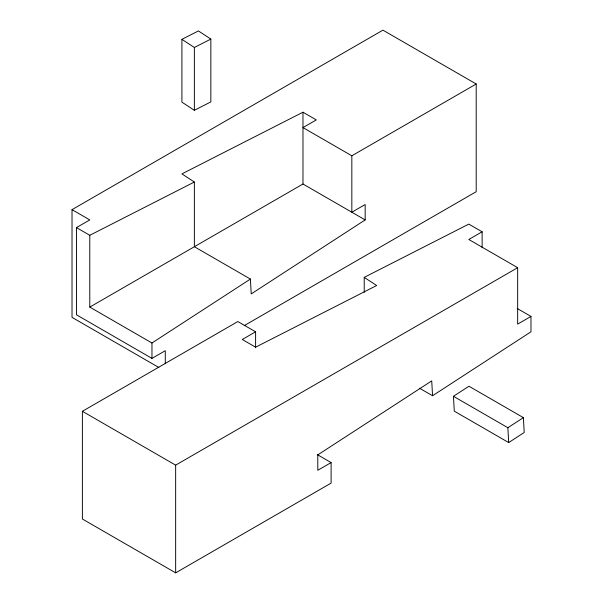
<?xml version="1.0" encoding="UTF-8"?>
<svg xmlns="http://www.w3.org/2000/svg" width="603" height="603" viewBox="0 0 603 603"><rect width="100%" height="100%" fill="white"/><g stroke="black" fill="none" stroke-linecap="round" stroke-linejoin="round"><path stroke-width="0.9" d="M165.29 363.745L165.29 350.69L151.964 358.386L151.964 343.001L250.396 279.068L194.362 246.725L194.362 182.023L181.918 173.883L302.977 112.211L316.304 119.899L302.977 127.595L351.835 155.8L476.204 83.998L476.204 191.701L244.238 325.628M351.835 155.8L351.835 212.218L365.162 204.523L365.162 219.914L251.225 293.917L250.396 279.068M419.537 388.219L432.555 395.734L530.979 331.801L530.979 316.417L517.14 308.427M453.456 396.307L468.968 386.229L523.381 417.645L524.211 432.494L508.691 442.572L454.285 411.156L453.456 396.307L507.862 427.723L508.691 442.572M507.862 427.723L523.381 417.645M158.8 367.461L72.021 317.359L72.021 209.656L382.928 30.15L476.204 83.998M151.964 358.386L76.46 314.789L76.46 227.602L89.787 219.914L72.021 209.656M76.46 227.602L89.787 235.298L89.787 307.1L302.977 184.013L365.162 219.914M317.306 454.617L331.107 462.584L331.107 483.101L175.654 572.85L82.385 519.002L82.385 411.299L237.838 321.542L255.604 331.801L255.604 347.743M255.604 331.801L242.278 339.497L255.604 347.185L376.664 285.513L364.22 277.372L468.802 224.097L482.129 231.793L482.129 247.78M482.129 231.793L468.802 239.481L517.66 267.694L517.66 324.113L530.979 316.417M82.385 411.299L175.654 465.147L517.66 267.694M331.107 462.584L317.789 470.28L317.789 454.888L431.725 380.885L432.555 395.734M181.918 39.331L198.402 30.934L210.846 39.074L210.846 101.899L194.362 110.296L181.918 102.156L181.918 39.331L194.362 47.471L194.362 110.296M194.362 47.471L210.846 39.074M89.787 235.298L194.362 182.023M89.787 307.1L151.964 343.001M364.22 277.372L364.22 292.402M302.977 112.211L302.977 184.013M175.654 465.147L175.654 572.85"/></g></svg>
